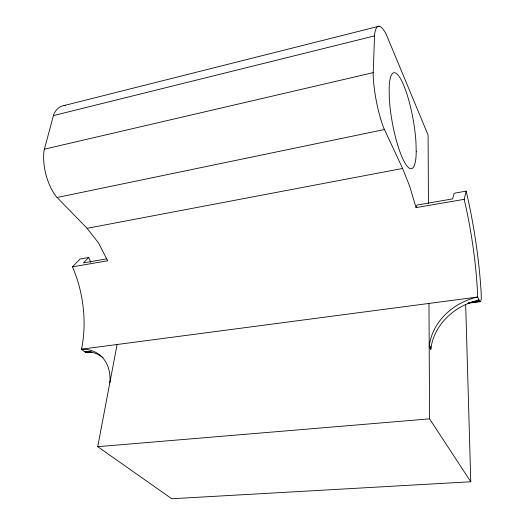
<?xml version="1.0" encoding="UTF-8"?>
<svg xmlns="http://www.w3.org/2000/svg" width="525" height="525" viewBox="0 0 525 525"><rect width="100%" height="100%" fill="white"/><g stroke="black" fill="none" stroke-linecap="round" stroke-linejoin="round"><path stroke-width="0.79" d="M416.056 207.631L416.896 205.085L452.622 198.896L454.158 193.233L466.154 191.126L464.179 199.336L416.056 207.631L409.697 186.29L402.609 168.453L383.788 128.139A45.747 10.369 79.2 0 1 373.157 74.268L374.574 34.63A45.019 9.89 78.9 0 1 386.288 34.46L428.085 135.056L428.439 203.47M65.658 105.453A39.047 20.508 74.6 0 0 53.721 114.437L44.034 150.649A39.578 21.367 75.3 0 0 56.044 196.396L87.091 228.316L98.438 242.852L107.684 260.774L72.457 266.844A89.67 54.771 81 0 1 81.506 349.197A49.133 34.853 -50.8 0 1 109.823 382.889M465.682 304.631L470.774 481.766L171.754 498.75L97.729 446.677L117.095 344.512M468.293 303.24L467.946 303.266L480.519 301.652L481.313 298.863L481.149 292.766A121.518 22.851 81.3 0 0 466.154 191.126M72.457 266.844L80.095 259.002L88.686 257.499A100.662 60.145 80.9 0 1 90.766 262.454M88.686 257.499L83.442 262.887L106.673 258.858M88.718 352.229C85.91 353.745 83.429 350.759 81.506 349.197L477.691 297.019L479.456 300.877L480.519 301.652M64.043 105.558L378.965 26.25M53.288 115.631L374.469 35.91M44.303 149.192L373.157 72.653M56.989 197.518L384.385 129.544M87.091 228.316L402.609 168.453M476.739 300.372L479.043 300.077A58.577 50.571 -18.2 0 0 430.808 349.361L429.194 346.539A58.879 50.722 -18.4 0 1 477.691 297.019A108.59 20.58 81.3 0 0 464.179 199.336M85.194 352.144L89.965 351.527M471.772 301.875L479.456 300.877M86.093 352.524L90.864 351.901M468.333 302.912L479.843 301.416M86.993 352.662L91.842 352.052M97.729 446.677L429.575 418.858L470.774 481.766M430.789 346.119L430.808 349.361M428.971 303.437L429.575 418.858M84.315 351.54A48.923 34.814 -50.9 0 1 103.064 357.774M416.227 151.712L415.931 141.638A48.772 10.533 79.6 0 0 401.874 81.198A48.772 10.533 79.6 0 0 389.156 87.688L389.307 98.313A48.772 10.533 79.6 0 0 403.607 160.499A48.772 10.533 79.6 0 0 416.227 151.712"/></g></svg>
